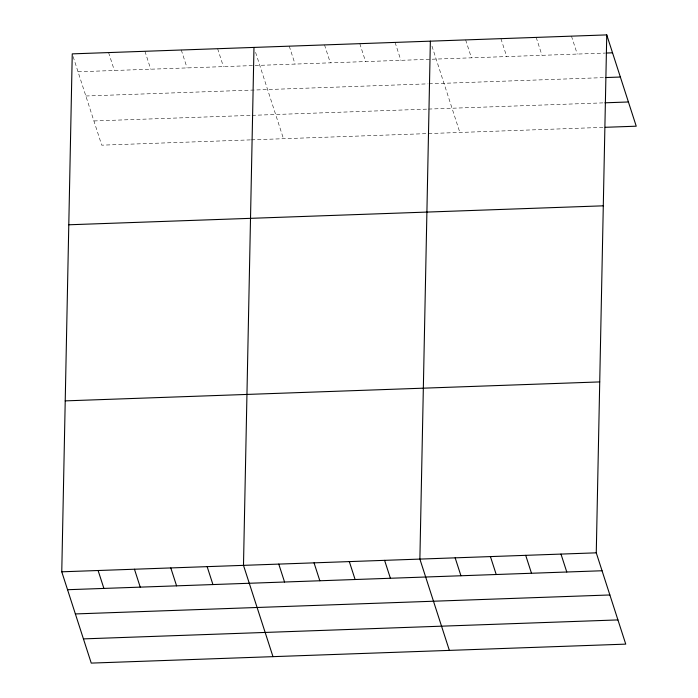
<?xml version="1.0" encoding="UTF-8"?>
<svg xmlns="http://www.w3.org/2000/svg" width="698" height="698" viewBox="0 0 698 698"><rect width="100%" height="100%" fill="white"/><g stroke="black" fill="none" stroke-linecap="round" stroke-linejoin="round"><path stroke-width="0.52" stroke-dasharray="3.49 2.62" d="M78.036 71.781L605.053 53.083M85.854 96.001L427.935 83.856M429.008 83.821L604.32 77.6M93.916 120.946L251.062 115.371M252.126 115.336L427.446 109.115M428.511 109.071L603.831 102.85M250.329 139.888L101.734 145.167L72.566 54.863M251.393 139.853L604.171 127.333M571.47 36.148L577.263 54.069M536.195 37.404L541.98 55.317M500.92 38.652L506.704 56.573M465.645 39.908L471.429 57.821M431.975 46.138L459.851 132.454M395.085 42.412L400.87 60.325M359.81 43.66L365.595 61.581M324.535 44.916L330.32 62.829M289.26 46.164L295.045 64.085M255.59 52.394L283.467 138.719M217.636 48.703L223.421 66.624M181.288 49.994L187.073 67.915M144.94 51.286L150.724 69.198M108.591 52.577L114.385 70.489"/><path stroke-width="1.05" d="M606.754 34.9L596.267 552.833L625.748 644.132L91.246 663.1L61.764 571.802L72.252 53.868L606.754 34.9L636.236 126.198L605.236 127.298M253.976 47.42L243.489 565.354L272.979 656.652M430.361 41.156L419.882 559.098L449.364 650.396M606.126 53.039L612.539 52.812M605.393 77.565L620.356 77.033M604.896 102.815L628.418 101.978M68.788 224.782L603.29 205.823M65.219 400.879L599.722 381.919M61.764 571.802L596.267 552.833M67.549 589.714L602.051 570.755M75.367 613.935L609.869 594.966M83.428 638.888L617.931 619.92M560.983 554.09L566.776 572.002M525.707 555.338L531.492 573.259M490.432 556.594L496.217 574.506M455.157 557.842L460.942 575.763M384.598 560.346L390.391 578.258M349.323 561.602L355.108 579.515M314.048 562.85L319.832 580.762M278.772 564.097L284.557 582.019M207.149 566.645L212.934 584.558M170.801 567.936L176.585 585.849M134.452 569.219L140.237 587.14M98.104 570.51L103.897 588.431"/></g></svg>
